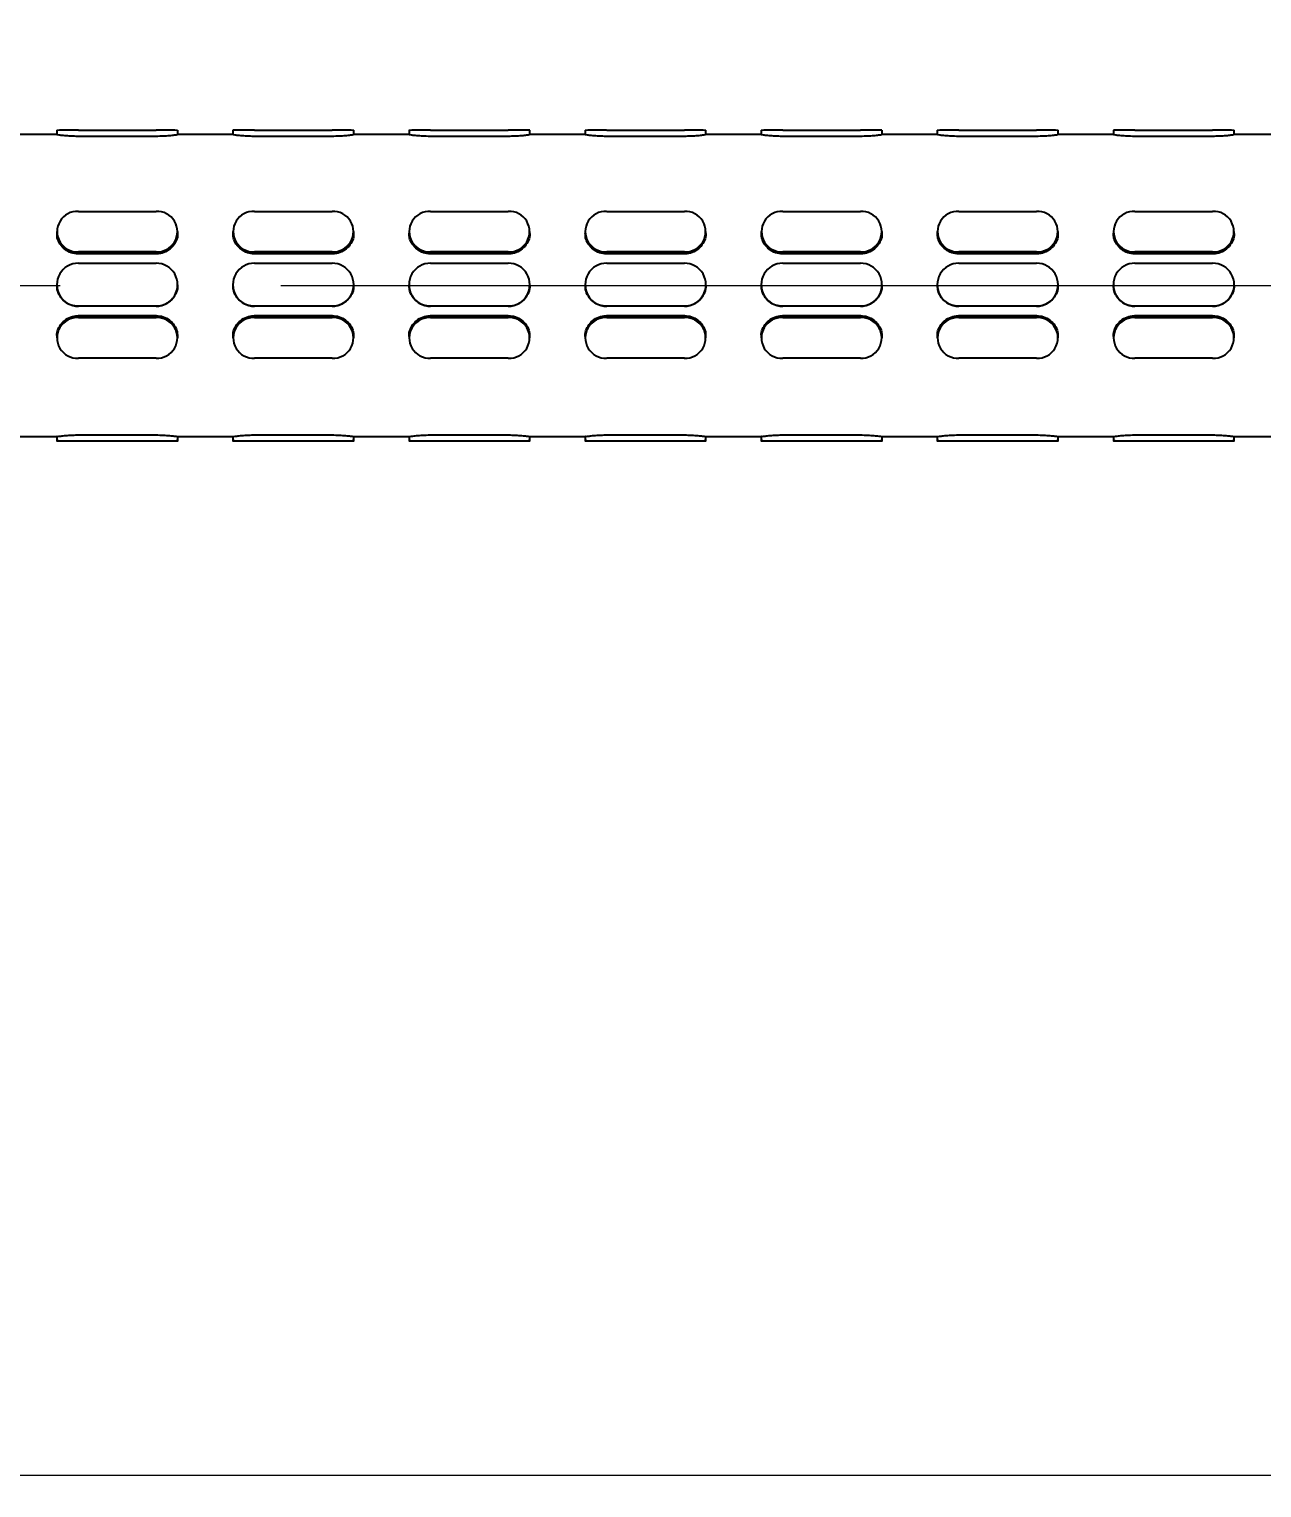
# Model space of a CAD drawing. Extents: x 0 to 3611, y 0 to 2646.
# Drawn here: x 739.7 to 881.6, y 898.7 to 1066.6 of the extents above; entities that cross this region are included whole.
import ezdxf

# ---------------------------------------------------------------- set-up
doc = ezdxf.new("R2010")
doc.units = 0
doc.header["$LTSCALE"] = 10
doc.header["$MEASUREMENT"] = 0
doc.header["$PDMODE"] = 3
doc.header["$PDSIZE"] = -10
doc.linetypes.add('CENTERX2', pattern=[20.32, 12.7, -2.54, 2.54, -2.54])
doc.layers.get('0').update_dxf_attribs({"linetype": 'CONTINUOUS'})
doc.layers.get('DEFPOINTS').update_dxf_attribs({"linetype": 'CONTINUOUS'})
doc.layers.add('10', color=7, linetype='CONTINUOUS')
doc.styles.add('Daelim Dimension', font='')
doc.styles.get('Daelim Dimension').set_extended_font_data('나눔고딕')
doc.dimstyles.new('DEFAULT', dxfattribs={"dimscale": 2, "dimtxt": 2, "dimasz": 2, "dimexe": 0, "dimexo": 2, "dimgap": 1, "dimtad": 1, "dimdec": 0, "dimzin": 9, "dimdsep": 46, "dimtxsty": 'Daelim Dimension', "dimcen": 0.5, "dimclrd": 5, "dimclre": 5, "dimclrt": 256, "dimadec": 1, "dimazin": 0, "dimtfac": 1, "dimtdec": 0, "dimtix": 1, "dimtmove": 0, "dimatfit": 3, "dimfxl": 1, "dimtolj": 1, "dimtzin": 1, "dimlwd": 9, "dimlwe": 9, "dimarcsym": 0})

# ---------------------------------------------------------------- blocks, each defined once
blk = doc.blocks.new('*D6')
at = {"color": 5, "lineweight": 9, "transparency": 16777216}
for p, q in [((428.79, 1059.25), (428.79, 1196.62)), ((432.79, 1196.62), (1034.79, 1196.62)), ((1038.79, 1058.5), (1038.79, 1196.62))]:
    blk.add_line(p, q, dxfattribs=at)
at = {"color": 5, "transparency": 16777216}
for points in [[(432.79, 1197.28), (432.79, 1195.95), (428.79, 1196.62)], [(1034.79, 1197.28), (1034.79, 1195.95), (1038.79, 1196.62)]]:
    blk.add_solid(points, dxfattribs=at)
at = {"layer": 'DEFPOINTS', "color": 0, "transparency": 16777216}
for p in [(1038.79, 1196.62), (428.79, 1055.25), (1038.79, 1054.5)]:
    blk.add_point(p, dxfattribs=at)
at = {"color": 7, "transparency": 16777216, "insert": (733.79, 1214.95), "char_height": 30, "attachment_point": 5, "style": 'Daelim Dimension'}
blk.add_mtext('\\A1;610', dxfattribs=at)
blk = doc.blocks.new('*D2')
at = {"color": 5, "lineweight": 9, "transparency": 16777216}
for p, q in [((338.79, 1056.59), (338.79, 900.12)), ((1038.79, 1033.02), (1038.79, 900.12)), ((342.79, 900.12), (1034.79, 900.12))]:
    blk.add_line(p, q, dxfattribs=at)
at = {"color": 5, "transparency": 16777216}
for points in [[(342.79, 900.79), (342.79, 899.45), (338.79, 900.12)], [(1034.79, 900.79), (1034.79, 899.45), (1038.79, 900.12)]]:
    blk.add_solid(points, dxfattribs=at)
at = {"layer": 'DEFPOINTS', "color": 0, "transparency": 16777216}
for p in [(338.79, 1060.59), (1038.79, 1037.02), (1038.79, 900.12)]:
    blk.add_point(p, dxfattribs=at)
at = {"color": 7, "transparency": 16777216, "insert": (688.79, 918.34), "char_height": 30, "attachment_point": 5, "style": 'Daelim Dimension'}
blk.add_mtext('\\A1;700', dxfattribs=at)

msp = doc.modelspace()

# ---------------------------------------------------------------- linework, layer by layer
at = {"color": 7, "linetype": 'Continuous', "lineweight": 25}
for p, q in [((742.85, 1055), (742.85, 1054.5)), ((745.34, 1055.01), (754.28, 1055.01)), ((756.77, 1054.5), (756.77, 1055)), ((763.13, 1055), (763.13, 1054.5)), ((765.61, 1055.01), (774.55, 1055.01)), ((777.04, 1054.5), (777.04, 1055)), ((783.4, 1055), (783.4, 1054.5)), ((785.88, 1055.01), (794.83, 1055.01)), ((797.31, 1054.5), (797.31, 1055)), ((803.67, 1055), (803.67, 1054.5)), ((806.16, 1055.01), (815.1, 1055.01)), ((817.58, 1054.5), (817.58, 1055)), ((823.94, 1055), (823.94, 1054.5)), ((826.43, 1055.01), (835.37, 1055.01)), ((837.86, 1054.5), (837.86, 1055)), ((844.22, 1055), (844.22, 1054.5)), ((846.7, 1055.01), (855.64, 1055.01)), ((858.13, 1054.5), (858.13, 1055)), ((864.49, 1055), (864.49, 1054.5)), ((866.97, 1055.01), (875.92, 1055.01)), ((878.4, 1054.5), (878.4, 1055)), ((742.88, 1054.5), (736.46, 1054.5)), ((745.34, 1054.34), (754.28, 1054.34)), ((763.15, 1054.5), (756.73, 1054.5)), ((765.61, 1054.34), (774.55, 1054.34)), ((783.42, 1054.5), (777, 1054.5)), ((785.88, 1054.34), (794.83, 1054.34)), ((803.7, 1054.5), (797.27, 1054.5)), ((806.16, 1054.34), (815.1, 1054.34)), ((823.97, 1054.5), (817.55, 1054.5)), ((826.43, 1054.34), (835.37, 1054.34)), ((844.24, 1054.5), (837.82, 1054.5)), ((846.7, 1054.34), (855.64, 1054.34)), ((864.51, 1054.5), (858.09, 1054.5)), ((866.97, 1054.34), (875.92, 1054.34)), ((884.79, 1054.5), (878.36, 1054.5)), ((745.34, 1045.66), (754.28, 1045.66)), ((765.61, 1045.66), (774.55, 1045.66)), ((785.88, 1045.66), (794.83, 1045.66)), ((806.16, 1045.66), (815.1, 1045.66)), ((826.43, 1045.66), (835.37, 1045.66)), ((846.7, 1045.66), (855.64, 1045.66)), ((866.97, 1045.66), (875.92, 1045.66)), ((742.85, 1043.33), (742.85, 1043.15)), ((756.77, 1043.15), (756.77, 1043.33)), ((763.13, 1043.33), (763.13, 1043.15)), ((777.04, 1043.15), (777.04, 1043.33)), ((783.4, 1043.33), (783.4, 1043.15)), ((797.31, 1043.15), (797.31, 1043.33)), ((803.67, 1043.33), (803.67, 1043.15)), ((817.58, 1043.15), (817.58, 1043.33)), ((823.94, 1043.33), (823.94, 1043.15)), ((837.86, 1043.15), (837.86, 1043.33)), ((844.22, 1043.33), (844.22, 1043.15)), ((858.13, 1043.15), (858.13, 1043.33)), ((864.49, 1043.33), (864.49, 1043.15)), ((878.4, 1043.15), (878.4, 1043.33)), ((754.28, 1041), (745.34, 1041)), ((754.28, 1040.76), (745.34, 1040.76)), ((774.55, 1041), (765.61, 1041)), ((774.55, 1040.76), (765.61, 1040.76)), ((794.83, 1041), (785.88, 1041)), ((794.83, 1040.76), (785.88, 1040.76)), ((815.1, 1041), (806.16, 1041)), ((815.1, 1040.76), (806.16, 1040.76)), ((835.37, 1041), (826.43, 1041)), ((835.37, 1040.76), (826.43, 1040.76)), ((855.64, 1041), (846.7, 1041)), ((855.64, 1040.76), (846.7, 1040.76)), ((875.92, 1041), (866.97, 1041)), ((875.92, 1040.76), (866.97, 1040.76)), ((745.34, 1039.7), (754.28, 1039.7)), ((765.61, 1039.7), (774.55, 1039.7)), ((785.88, 1039.7), (794.83, 1039.7)), ((806.16, 1039.7), (815.1, 1039.7)), ((826.43, 1039.7), (835.37, 1039.7)), ((846.7, 1039.7), (855.64, 1039.7)), ((866.97, 1039.7), (875.92, 1039.7)), ((742.85, 1037.21), (742.85, 1037.21)), ((756.77, 1037.21), (756.77, 1037.21)), ((763.13, 1037.21), (763.13, 1037.21)), ((777.04, 1037.21), (777.04, 1037.21)), ((783.4, 1037.21), (783.4, 1037.21)), ((797.31, 1037.21), (797.31, 1037.21)), ((803.67, 1037.21), (803.67, 1037.21)), ((817.58, 1037.21), (817.58, 1037.21)), ((823.94, 1037.21), (823.94, 1037.21)), ((837.86, 1037.21), (837.86, 1037.21)), ((844.22, 1037.21), (844.22, 1037.21)), ((858.13, 1037.21), (858.13, 1037.21)), ((864.49, 1037.21), (864.49, 1037.21)), ((878.4, 1037.21), (878.4, 1037.21)), ((754.28, 1034.73), (745.34, 1034.73)), ((754.28, 1034.73), (745.34, 1034.73)), ((745.34, 1033.66), (754.28, 1033.66)), ((745.34, 1033.43), (754.28, 1033.43)), ((774.55, 1034.73), (765.61, 1034.73)), ((774.55, 1034.73), (765.61, 1034.73)), ((765.61, 1033.66), (774.55, 1033.66)), ((765.61, 1033.43), (774.55, 1033.43)), ((794.83, 1034.73), (785.88, 1034.73)), ((794.83, 1034.73), (785.88, 1034.73)), ((785.88, 1033.66), (794.83, 1033.66)), ((785.88, 1033.43), (794.83, 1033.43)), ((815.1, 1034.73), (806.16, 1034.73)), ((815.1, 1034.73), (806.16, 1034.73)), ((806.16, 1033.66), (815.1, 1033.66)), ((806.16, 1033.43), (815.1, 1033.43)), ((835.37, 1034.73), (826.43, 1034.73)), ((835.37, 1034.73), (826.43, 1034.73)), ((826.43, 1033.66), (835.37, 1033.66)), ((826.43, 1033.43), (835.37, 1033.43)), ((855.64, 1034.73), (846.7, 1034.73)), ((855.64, 1034.73), (846.7, 1034.73)), ((846.7, 1033.66), (855.64, 1033.66)), ((846.7, 1033.43), (855.64, 1033.43)), ((875.92, 1034.73), (866.97, 1034.73)), ((875.92, 1034.73), (866.97, 1034.73)), ((866.97, 1033.66), (875.92, 1033.66)), ((866.97, 1033.43), (875.92, 1033.43)), ((742.85, 1031.26), (742.85, 1031.09)), ((756.77, 1031.09), (756.77, 1031.26)), ((763.13, 1031.26), (763.13, 1031.09)), ((777.04, 1031.09), (777.04, 1031.26)), ((783.4, 1031.26), (783.4, 1031.09)), ((797.31, 1031.09), (797.31, 1031.26)), ((803.67, 1031.26), (803.67, 1031.09)), ((817.58, 1031.09), (817.58, 1031.26)), ((823.94, 1031.26), (823.94, 1031.09)), ((837.86, 1031.09), (837.86, 1031.26)), ((844.22, 1031.26), (844.22, 1031.09)), ((858.13, 1031.09), (858.13, 1031.26)), ((864.49, 1031.26), (864.49, 1031.09)), ((878.4, 1031.09), (878.4, 1031.26)), ((754.28, 1028.75), (745.34, 1028.75)), ((774.55, 1028.75), (765.61, 1028.75)), ((794.83, 1028.75), (785.88, 1028.75)), ((815.1, 1028.75), (806.16, 1028.75)), ((835.37, 1028.75), (826.43, 1028.75)), ((855.64, 1028.75), (846.7, 1028.75)), ((875.92, 1028.75), (866.97, 1028.75)), ((736.47, 1019.72), (742.89, 1019.72)), ((742.85, 1019.73), (742.85, 1019.22)), ((745.34, 1019.91), (754.28, 1019.91)), ((756.74, 1019.72), (763.16, 1019.72)), ((756.77, 1019.22), (756.77, 1019.73)), ((763.13, 1019.73), (763.13, 1019.22)), ((765.61, 1019.91), (774.55, 1019.91)), ((777.01, 1019.72), (783.43, 1019.72)), ((777.04, 1019.22), (777.04, 1019.73)), ((783.4, 1019.73), (783.4, 1019.22)), ((785.88, 1019.91), (794.83, 1019.91)), ((797.29, 1019.72), (803.71, 1019.72)), ((797.31, 1019.22), (797.31, 1019.73)), ((803.67, 1019.73), (803.67, 1019.22)), ((806.16, 1019.91), (815.1, 1019.91)), ((817.56, 1019.72), (823.98, 1019.72)), ((817.58, 1019.22), (817.58, 1019.73)), ((823.94, 1019.73), (823.94, 1019.22)), ((826.43, 1019.91), (835.37, 1019.91)), ((837.83, 1019.72), (844.25, 1019.72)), ((837.86, 1019.22), (837.86, 1019.73)), ((844.22, 1019.73), (844.22, 1019.22)), ((846.7, 1019.91), (855.64, 1019.91)), ((858.1, 1019.72), (864.52, 1019.72)), ((858.13, 1019.22), (858.13, 1019.73)), ((864.49, 1019.73), (864.49, 1019.22)), ((866.97, 1019.91), (875.92, 1019.91)), ((878.38, 1019.72), (884.8, 1019.72)), ((878.4, 1019.22), (878.4, 1019.73)), ((745.34, 1019.24), (754.28, 1019.24)), ((754.28, 1019.21), (745.34, 1019.21)), ((765.61, 1019.24), (774.55, 1019.24)), ((774.55, 1019.21), (765.61, 1019.21)), ((785.88, 1019.24), (794.83, 1019.24)), ((794.83, 1019.21), (785.88, 1019.21)), ((806.16, 1019.24), (815.1, 1019.24)), ((815.1, 1019.21), (806.16, 1019.21)), ((826.43, 1019.24), (835.37, 1019.24)), ((835.37, 1019.21), (826.43, 1019.21)), ((846.7, 1019.24), (855.64, 1019.24)), ((855.64, 1019.21), (846.7, 1019.21)), ((866.97, 1019.24), (875.92, 1019.24)), ((875.92, 1019.21), (866.97, 1019.21))]:
    msp.add_line(p, q, dxfattribs=at)
at = {"color": 7, "linetype": 'Continuous', "lineweight": 25, "flags": 128}
for points in [[(745.34, 1019.21), (744.39, 1019.21), (743.58, 1019.21), (743.04, 1019.22), (742.85, 1019.22), (743.04, 1019.23), (743.58, 1019.23), (744.39, 1019.24), (745.34, 1019.24)], [(754.28, 1019.24), (755.23, 1019.24), (756.04, 1019.23), (756.58, 1019.23), (756.77, 1019.22), (756.58, 1019.22), (756.04, 1019.21), (755.23, 1019.21), (754.28, 1019.21)], [(765.61, 1019.21), (764.66, 1019.21), (763.85, 1019.21), (763.31, 1019.22), (763.13, 1019.22), (763.31, 1019.23), (763.85, 1019.23), (764.66, 1019.24), (765.61, 1019.24)], [(774.55, 1019.24), (775.5, 1019.24), (776.31, 1019.23), (776.85, 1019.23), (777.04, 1019.22), (776.85, 1019.22), (776.31, 1019.21), (775.5, 1019.21), (774.55, 1019.21)], [(785.88, 1019.21), (784.93, 1019.21), (784.13, 1019.21), (783.59, 1019.22), (783.4, 1019.22), (783.59, 1019.23), (784.13, 1019.23), (784.93, 1019.24), (785.88, 1019.24)], [(794.83, 1019.24), (795.78, 1019.24), (796.58, 1019.23), (797.12, 1019.23), (797.31, 1019.22), (797.12, 1019.22), (796.58, 1019.21), (795.78, 1019.21), (794.83, 1019.21)], [(806.16, 1019.21), (805.2, 1019.21), (804.4, 1019.21), (803.86, 1019.22), (803.67, 1019.22), (803.86, 1019.23), (804.4, 1019.23), (805.2, 1019.24), (806.16, 1019.24)], [(815.1, 1019.24), (816.05, 1019.24), (816.86, 1019.23), (817.39, 1019.23), (817.58, 1019.22), (817.39, 1019.22), (816.86, 1019.21), (816.05, 1019.21), (815.1, 1019.21)], [(826.43, 1019.21), (825.48, 1019.21), (824.67, 1019.21), (824.13, 1019.22), (823.94, 1019.22), (824.13, 1019.23), (824.67, 1019.23), (825.48, 1019.24), (826.43, 1019.24)], [(835.37, 1019.24), (836.32, 1019.24), (837.13, 1019.23), (837.67, 1019.23), (837.86, 1019.22), (837.67, 1019.22), (837.13, 1019.21), (836.32, 1019.21), (835.37, 1019.21)], [(846.7, 1019.21), (845.75, 1019.21), (844.94, 1019.21), (844.4, 1019.22), (844.22, 1019.22), (844.4, 1019.23), (844.94, 1019.23), (845.75, 1019.24), (846.7, 1019.24)], [(855.64, 1019.24), (856.59, 1019.24), (857.4, 1019.23), (857.94, 1019.23), (858.13, 1019.22), (857.94, 1019.22), (857.4, 1019.21), (856.59, 1019.21), (855.64, 1019.21)], [(866.97, 1019.21), (866.02, 1019.21), (865.22, 1019.21), (864.68, 1019.22), (864.49, 1019.22), (864.68, 1019.23), (865.22, 1019.23), (866.02, 1019.24), (866.97, 1019.24)], [(875.92, 1019.24), (876.87, 1019.24), (877.67, 1019.23), (878.21, 1019.23), (878.4, 1019.22), (878.21, 1019.22), (877.67, 1019.21), (876.87, 1019.21), (875.92, 1019.21)]]:
    msp.add_lwpolyline(points, dxfattribs=at)
at = {"color": 7, "linetype": 'Continuous', "lineweight": 25}
for centre, radius, start, end in [((744.72, 946.69), 108.32, 89.6715, 90.9856), ((754.9, 946.69), 108.32, 89.0144, 90.3285), ((764.99, 946.69), 108.33, 89.6715, 90.9856), ((775.17, 946.69), 108.32, 89.0144, 90.3285), ((785.26, 946.69), 108.32, 89.6715, 90.9856), ((795.45, 946.69), 108.33, 89.0144, 90.3285), ((805.53, 946.69), 108.32, 89.6715, 90.9856), ((815.72, 946.69), 108.32, 89.0144, 90.3285), ((825.81, 946.69), 108.32, 89.6715, 90.9856), ((835.99, 946.69), 108.33, 89.0144, 90.3285), ((846.08, 946.69), 108.32, 89.6715, 90.9856), ((856.26, 946.69), 108.32, 89.0144, 90.3285), ((866.35, 946.69), 108.33, 89.6715, 90.9856), ((876.54, 946.69), 108.32, 89.0144, 90.3285), ((745.22, 1043.33), 2.33, 87.0357, 272.9643), ((754.4, 1043.33), 2.33, 267.0357, 92.9643), ((765.49, 1043.33), 2.33, 87.0357, 272.9643), ((774.67, 1043.33), 2.33, 267.0353, 92.9647), ((785.76, 1043.33), 2.33, 87.0353, 272.9647), ((794.95, 1043.33), 2.33, 267.0357, 92.9643), ((806.03, 1043.33), 2.33, 87.0357, 272.9643), ((815.22, 1043.33), 2.33, 267.0357, 92.9643), ((826.31, 1043.33), 2.33, 87.0353, 272.9647), ((835.49, 1043.33), 2.33, 267.035, 92.965), ((846.58, 1043.33), 2.33, 87.0357, 272.9643), ((855.76, 1043.33), 2.33, 267.0357, 92.9643), ((866.85, 1043.33), 2.33, 87.0357, 272.9643), ((876.04, 1043.33), 2.33, 267.0353, 92.9647), ((745.34, 1037.21), 2.48, 89.9995, 270.0005), ((754.28, 1037.21), 2.48, 269.9995, 90.0005), ((765.61, 1037.21), 2.48, 89.9995, 270.0005), ((774.55, 1037.21), 2.48, 269.999, 90.001), ((785.88, 1037.21), 2.48, 89.999, 270.001), ((794.83, 1037.21), 2.48, 269.9995, 90.0005), ((806.16, 1037.21), 2.48, 89.9995, 270.0005), ((815.1, 1037.21), 2.48, 269.9995, 90.0005), ((826.43, 1037.21), 2.48, 89.999, 270.001), ((835.37, 1037.21), 2.48, 269.9988, 90.0012), ((846.7, 1037.21), 2.48, 89.9995, 270.0005), ((855.64, 1037.21), 2.48, 269.9995, 90.0005), ((866.97, 1037.21), 2.48, 89.9995, 270.0005), ((875.92, 1037.21), 2.48, 269.999, 90.001), ((745.22, 1031.09), 2.34, 87.2281, 272.7719), ((754.39, 1031.09), 2.34, 267.2281, 92.7719), ((765.5, 1031.09), 2.34, 87.2281, 272.7719), ((774.67, 1031.09), 2.34, 267.2276, 92.7724), ((785.77, 1031.09), 2.34, 87.2276, 272.7724), ((794.94, 1031.09), 2.34, 267.2281, 92.7719), ((806.04, 1031.09), 2.34, 87.2281, 272.7719), ((815.21, 1031.09), 2.34, 267.2281, 92.7719), ((826.31, 1031.09), 2.34, 87.2276, 272.7724), ((835.48, 1031.09), 2.34, 267.2274, 92.7726), ((846.59, 1031.09), 2.34, 87.2281, 272.7719), ((855.76, 1031.09), 2.34, 267.2281, 92.7719), ((866.86, 1031.09), 2.34, 87.2281, 272.7719), ((876.03, 1031.09), 2.34, 267.2276, 92.7724)]:
    msp.add_arc(centre, radius, start, end, dxfattribs=at)
for points, knots in [([(742.88, 1054.5), (742.87, 1054.5), (742.85, 1054.51), (743.07, 1054.48), (743.54, 1054.42), (744.23, 1054.37), (744.87, 1054.34), (745.24, 1054.34), (745.34, 1054.34)], [0, 0, 0, 0, 0.046437, 0.26439, 0.483112, 0.703782, 0.924572, 1, 1, 1, 1]), ([(754.28, 1054.34), (754.56, 1054.34), (755.11, 1054.35), (755.86, 1054.4), (756.41, 1054.46), (756.73, 1054.5), (756.73, 1054.5), (756.73, 1054.5)], [0, 0, 0, 0, 0.218972, 0.437886, 0.658209, 0.879473, 1, 1, 1, 1]), ([(763.15, 1054.5), (763.15, 1054.5), (763.12, 1054.51), (763.34, 1054.48), (763.81, 1054.42), (764.5, 1054.37), (765.14, 1054.34), (765.51, 1054.34), (765.61, 1054.34)], [0, 0, 0, 0, 0.046437, 0.264389, 0.483117, 0.70378, 0.924572, 1, 1, 1, 1]), ([(774.55, 1054.34), (774.83, 1054.34), (775.39, 1054.35), (776.13, 1054.4), (776.69, 1054.46), (777, 1054.5), (777, 1054.5), (777, 1054.5)], [0, 0, 0, 0, 0.218971, 0.437884, 0.658211, 0.879474, 1, 1, 1, 1]), ([(783.42, 1054.5), (783.42, 1054.5), (783.39, 1054.51), (783.61, 1054.48), (784.08, 1054.42), (784.77, 1054.37), (785.41, 1054.34), (785.79, 1054.34), (785.88, 1054.34)], [0, 0, 0, 0, 0.046437, 0.26439, 0.483112, 0.703782, 0.924572, 1, 1, 1, 1]), ([(794.83, 1054.34), (795.1, 1054.34), (795.66, 1054.35), (796.4, 1054.4), (796.96, 1054.46), (797.27, 1054.5), (797.27, 1054.5), (797.27, 1054.5)], [0, 0, 0, 0, 0.218964, 0.437886, 0.658208, 0.879473, 1, 1, 1, 1]), ([(803.7, 1054.5), (803.69, 1054.5), (803.66, 1054.51), (803.89, 1054.48), (804.35, 1054.42), (805.05, 1054.37), (805.69, 1054.34), (806.06, 1054.34), (806.16, 1054.34)], [0, 0, 0, 0, 0.0464371, 0.2643882, 0.4831112, 0.703781, 0.9245719, 1, 1, 1, 1]), ([(815.1, 1054.34), (815.38, 1054.34), (815.93, 1054.35), (816.67, 1054.4), (817.23, 1054.46), (817.54, 1054.5), (817.55, 1054.5), (817.55, 1054.5)], [0, 0, 0, 0, 0.218971, 0.437884, 0.658211, 0.879474, 1, 1, 1, 1]), ([(823.97, 1054.5), (823.96, 1054.5), (823.94, 1054.51), (824.16, 1054.48), (824.63, 1054.42), (825.32, 1054.37), (825.96, 1054.34), (826.33, 1054.34), (826.43, 1054.34)], [0, 0, 0, 0, 0.046437, 0.26439, 0.483112, 0.703782, 0.924572, 1, 1, 1, 1]), ([(835.37, 1054.34), (835.65, 1054.34), (836.2, 1054.35), (836.95, 1054.4), (837.5, 1054.46), (837.82, 1054.5), (837.82, 1054.5), (837.82, 1054.5)], [0, 0, 0, 0, 0.218971, 0.437884, 0.658211, 0.879474, 1, 1, 1, 1]), ([(844.24, 1054.5), (844.24, 1054.5), (844.21, 1054.51), (844.43, 1054.48), (844.9, 1054.42), (845.59, 1054.37), (846.23, 1054.34), (846.6, 1054.34), (846.7, 1054.34)], [0, 0, 0, 0, 0.046437, 0.26439, 0.483112, 0.703782, 0.924572, 1, 1, 1, 1]), ([(855.64, 1054.34), (855.92, 1054.34), (856.48, 1054.35), (857.22, 1054.4), (857.78, 1054.46), (858.09, 1054.5), (858.09, 1054.5), (858.09, 1054.5)], [0, 0, 0, 0, 0.218972, 0.437886, 0.658209, 0.879473, 1, 1, 1, 1]), ([(864.51, 1054.5), (864.51, 1054.5), (864.48, 1054.51), (864.7, 1054.48), (865.17, 1054.42), (865.86, 1054.37), (866.5, 1054.34), (866.88, 1054.34), (866.97, 1054.34)], [0, 0, 0, 0, 0.046438, 0.264392, 0.483116, 0.70378, 0.924579, 1, 1, 1, 1]), ([(875.92, 1054.34), (876.19, 1054.34), (876.75, 1054.35), (877.49, 1054.4), (878.05, 1054.46), (878.36, 1054.5), (878.36, 1054.5), (878.36, 1054.5)], [0, 0, 0, 0, 0.218971, 0.437884, 0.658211, 0.879474, 1, 1, 1, 1]), ([(745.34, 1040.76), (745.06, 1040.79), (744.5, 1040.84), (743.76, 1041.26), (743.2, 1041.87), (742.88, 1042.54), (742.88, 1042.98), (742.88, 1043.15)], [0, 0, 0, 0, 0.213249, 0.426443, 0.641013, 0.856495, 1, 1, 1, 1]), ([(756.73, 1043.15), (756.74, 1043.06), (756.78, 1042.72), (756.55, 1042.12), (756.08, 1041.45), (755.39, 1040.97), (754.75, 1040.78), (754.38, 1040.76), (754.28, 1040.76)], [0, 0, 0, 0, 0.070496, 0.282948, 0.496153, 0.711255, 0.926475, 1, 1, 1, 1]), ([(765.61, 1040.76), (765.33, 1040.79), (764.78, 1040.84), (764.03, 1041.26), (763.48, 1041.87), (763.16, 1042.54), (763.16, 1042.98), (763.16, 1043.15)], [0, 0, 0, 0, 0.213243, 0.426444, 0.64101, 0.856494, 1, 1, 1, 1]), ([(777.01, 1043.15), (777.02, 1043.06), (777.05, 1042.72), (776.83, 1042.12), (776.36, 1041.45), (775.66, 1040.97), (775.02, 1040.78), (774.65, 1040.76), (774.55, 1040.76)], [0, 0, 0, 0, 0.070496, 0.28295, 0.496154, 0.711255, 0.926475, 1, 1, 1, 1]), ([(785.88, 1040.76), (785.6, 1040.79), (785.05, 1040.84), (784.31, 1041.26), (783.75, 1041.87), (783.43, 1042.54), (783.43, 1042.98), (783.43, 1043.15)], [0, 0, 0, 0, 0.213249, 0.426443, 0.641013, 0.856495, 1, 1, 1, 1]), ([(797.28, 1043.15), (797.29, 1043.06), (797.32, 1042.72), (797.1, 1042.12), (796.63, 1041.45), (795.94, 1040.97), (795.3, 1040.78), (794.92, 1040.76), (794.83, 1040.76)], [0, 0, 0, 0, 0.070496, 0.282949, 0.496158, 0.711254, 0.926475, 1, 1, 1, 1]), ([(806.16, 1040.76), (805.88, 1040.79), (805.32, 1040.84), (804.58, 1041.26), (804.02, 1041.87), (803.7, 1042.54), (803.7, 1042.98), (803.7, 1043.15)], [0, 0, 0, 0, 0.21325, 0.426445, 0.641011, 0.856494, 1, 1, 1, 1]), ([(817.55, 1043.15), (817.56, 1043.06), (817.6, 1042.72), (817.37, 1042.12), (816.9, 1041.45), (816.21, 1040.97), (815.57, 1040.78), (815.19, 1040.76), (815.1, 1040.76)], [0, 0, 0, 0, 0.070496, 0.28295, 0.496154, 0.711255, 0.926475, 1, 1, 1, 1]), ([(826.43, 1040.76), (826.15, 1040.79), (825.59, 1040.84), (824.85, 1041.26), (824.29, 1041.87), (823.97, 1042.54), (823.97, 1042.98), (823.97, 1043.15)], [0, 0, 0, 0, 0.213249, 0.426443, 0.641013, 0.856495, 1, 1, 1, 1]), ([(837.82, 1043.15), (837.83, 1043.06), (837.87, 1042.72), (837.64, 1042.12), (837.17, 1041.45), (836.48, 1040.97), (835.84, 1040.78), (835.47, 1040.76), (835.37, 1040.76)], [0, 0, 0, 0, 0.070496, 0.282949, 0.496153, 0.711248, 0.926475, 1, 1, 1, 1]), ([(846.7, 1040.76), (846.42, 1040.79), (845.87, 1040.84), (845.12, 1041.26), (844.57, 1041.87), (844.25, 1042.54), (844.25, 1042.98), (844.25, 1043.15)], [0, 0, 0, 0, 0.21325, 0.426444, 0.641009, 0.856495, 1, 1, 1, 1]), ([(858.1, 1043.15), (858.11, 1043.06), (858.14, 1042.72), (857.92, 1042.12), (857.45, 1041.45), (856.75, 1040.97), (856.11, 1040.78), (855.74, 1040.76), (855.64, 1040.76)], [0, 0, 0, 0, 0.070496, 0.28295, 0.496154, 0.711256, 0.926475, 1, 1, 1, 1]), ([(866.97, 1040.76), (866.69, 1040.79), (866.14, 1040.84), (865.4, 1041.26), (864.84, 1041.87), (864.52, 1042.54), (864.52, 1042.98), (864.52, 1043.15)], [0, 0, 0, 0, 0.213243, 0.426444, 0.64101, 0.856494, 1, 1, 1, 1]), ([(878.37, 1043.15), (878.38, 1043.06), (878.41, 1042.72), (878.19, 1042.12), (877.72, 1041.45), (877.03, 1040.97), (876.39, 1040.78), (876.01, 1040.76), (875.92, 1040.76)], [0, 0, 0, 0, 0.070496, 0.28295, 0.496154, 0.711255, 0.926475, 1, 1, 1, 1]), ([(745.34, 1034.73), (745.06, 1034.75), (744.5, 1034.81), (743.76, 1035.23), (743.2, 1035.86), (742.88, 1036.56), (742.88, 1037.03), (742.88, 1037.21)], [0, 0, 0, 0, 0.213249, 0.426443, 0.641013, 0.856496, 1, 1, 1, 1]), ([(756.73, 1037.21), (756.74, 1037.12), (756.78, 1036.75), (756.55, 1036.12), (756.08, 1035.43), (755.39, 1034.94), (754.75, 1034.74), (754.38, 1034.73), (754.28, 1034.73)], [0, 0, 0, 0, 0.070497, 0.282948, 0.496153, 0.711255, 0.926475, 1, 1, 1, 1]), ([(765.61, 1034.73), (765.33, 1034.75), (764.78, 1034.81), (764.03, 1035.23), (763.48, 1035.86), (763.16, 1036.56), (763.16, 1037.03), (763.16, 1037.21)], [0, 0, 0, 0, 0.213243, 0.426444, 0.641011, 0.856495, 1, 1, 1, 1]), ([(777.01, 1037.21), (777.02, 1037.12), (777.05, 1036.75), (776.83, 1036.12), (776.36, 1035.43), (775.66, 1034.94), (775.02, 1034.74), (774.65, 1034.73), (774.55, 1034.73)], [0, 0, 0, 0, 0.070497, 0.28295, 0.496154, 0.711255, 0.926475, 1, 1, 1, 1]), ([(785.88, 1034.73), (785.6, 1034.75), (785.05, 1034.81), (784.31, 1035.23), (783.75, 1035.86), (783.43, 1036.56), (783.43, 1037.03), (783.43, 1037.21)], [0, 0, 0, 0, 0.213249, 0.426443, 0.641013, 0.856496, 1, 1, 1, 1]), ([(797.28, 1037.21), (797.29, 1037.12), (797.32, 1036.75), (797.1, 1036.12), (796.63, 1035.43), (795.94, 1034.94), (795.3, 1034.74), (794.92, 1034.73), (794.83, 1034.73)], [0, 0, 0, 0, 0.070497, 0.282949, 0.496158, 0.711254, 0.926475, 1, 1, 1, 1]), ([(806.16, 1034.73), (805.88, 1034.75), (805.32, 1034.81), (804.58, 1035.23), (804.02, 1035.86), (803.7, 1036.56), (803.7, 1037.03), (803.7, 1037.21)], [0, 0, 0, 0, 0.21325, 0.426445, 0.641011, 0.856495, 1, 1, 1, 1]), ([(817.55, 1037.21), (817.56, 1037.12), (817.6, 1036.75), (817.37, 1036.12), (816.9, 1035.43), (816.21, 1034.94), (815.57, 1034.74), (815.19, 1034.73), (815.1, 1034.73)], [0, 0, 0, 0, 0.070497, 0.28295, 0.496154, 0.711255, 0.926475, 1, 1, 1, 1]), ([(826.43, 1034.73), (826.15, 1034.75), (825.59, 1034.81), (824.85, 1035.23), (824.29, 1035.86), (823.97, 1036.56), (823.97, 1037.03), (823.97, 1037.21)], [0, 0, 0, 0, 0.213249, 0.426443, 0.641013, 0.856496, 1, 1, 1, 1]), ([(837.82, 1037.21), (837.83, 1037.12), (837.87, 1036.75), (837.64, 1036.12), (837.17, 1035.43), (836.48, 1034.94), (835.84, 1034.74), (835.47, 1034.73), (835.37, 1034.73)], [0, 0, 0, 0, 0.070497, 0.28295, 0.496153, 0.711248, 0.926475, 1, 1, 1, 1]), ([(846.7, 1034.73), (846.42, 1034.75), (845.87, 1034.81), (845.12, 1035.23), (844.57, 1035.86), (844.25, 1036.56), (844.25, 1037.03), (844.25, 1037.21)], [0, 0, 0, 0, 0.21325, 0.426443, 0.641009, 0.856495, 1, 1, 1, 1]), ([(858.1, 1037.21), (858.11, 1037.12), (858.14, 1036.75), (857.92, 1036.12), (857.45, 1035.43), (856.75, 1034.94), (856.11, 1034.74), (855.74, 1034.73), (855.64, 1034.73)], [0, 0, 0, 0, 0.070497, 0.28295, 0.496154, 0.711256, 0.926475, 1, 1, 1, 1]), ([(866.97, 1034.73), (866.69, 1034.75), (866.14, 1034.81), (865.4, 1035.23), (864.84, 1035.86), (864.52, 1036.56), (864.52, 1037.03), (864.52, 1037.21)], [0, 0, 0, 0, 0.213243, 0.426444, 0.641011, 0.856495, 1, 1, 1, 1]), ([(878.37, 1037.21), (878.38, 1037.12), (878.41, 1036.75), (878.19, 1036.12), (877.72, 1035.43), (877.03, 1034.94), (876.39, 1034.74), (876.01, 1034.73), (875.92, 1034.73)], [0, 0, 0, 0, 0.070497, 0.28295, 0.496154, 0.711255, 0.926475, 1, 1, 1, 1]), ([(742.88, 1031.26), (742.88, 1031.35), (742.84, 1031.69), (743.07, 1032.29), (743.54, 1032.96), (744.23, 1033.45), (744.87, 1033.64), (745.24, 1033.65), (745.34, 1033.66)], [0, 0, 0, 0, 0.070496, 0.282949, 0.496154, 0.711256, 0.926475, 1, 1, 1, 1]), ([(754.28, 1033.66), (754.56, 1033.63), (755.11, 1033.58), (755.86, 1033.16), (756.41, 1032.55), (756.73, 1031.88), (756.73, 1031.43), (756.73, 1031.26)], [0, 0, 0, 0, 0.21325, 0.426445, 0.641011, 0.856494, 1, 1, 1, 1]), ([(763.16, 1031.26), (763.15, 1031.35), (763.11, 1031.69), (763.34, 1032.29), (763.81, 1032.96), (764.5, 1033.45), (765.14, 1033.64), (765.51, 1033.65), (765.61, 1033.66)], [0, 0, 0, 0, 0.070496, 0.282948, 0.496158, 0.711254, 0.926475, 1, 1, 1, 1]), ([(774.55, 1033.66), (774.83, 1033.63), (775.39, 1033.58), (776.13, 1033.16), (776.69, 1032.55), (777.01, 1031.88), (777.01, 1031.43), (777.01, 1031.26)], [0, 0, 0, 0, 0.213249, 0.426443, 0.641013, 0.856495, 1, 1, 1, 1]), ([(783.43, 1031.26), (783.42, 1031.35), (783.39, 1031.69), (783.61, 1032.29), (784.08, 1032.96), (784.77, 1033.45), (785.41, 1033.64), (785.79, 1033.65), (785.88, 1033.66)], [0, 0, 0, 0, 0.070496, 0.282949, 0.496154, 0.711256, 0.926475, 1, 1, 1, 1]), ([(794.83, 1033.66), (795.1, 1033.63), (795.66, 1033.58), (796.4, 1033.16), (796.96, 1032.55), (797.28, 1031.88), (797.28, 1031.43), (797.28, 1031.26)], [0, 0, 0, 0, 0.213243, 0.426444, 0.641011, 0.856494, 1, 1, 1, 1]), ([(803.7, 1031.26), (803.69, 1031.35), (803.66, 1031.69), (803.88, 1032.29), (804.35, 1032.96), (805.05, 1033.45), (805.69, 1033.64), (806.06, 1033.65), (806.16, 1033.66)], [0, 0, 0, 0, 0.070496, 0.282948, 0.496153, 0.711255, 0.926475, 1, 1, 1, 1]), ([(815.1, 1033.66), (815.38, 1033.63), (815.93, 1033.58), (816.67, 1033.16), (817.23, 1032.55), (817.55, 1031.88), (817.55, 1031.43), (817.55, 1031.26)], [0, 0, 0, 0, 0.213249, 0.426443, 0.641013, 0.856495, 1, 1, 1, 1]), ([(823.97, 1031.26), (823.97, 1031.35), (823.93, 1031.69), (824.16, 1032.29), (824.63, 1032.96), (825.32, 1033.45), (825.96, 1033.64), (826.33, 1033.65), (826.43, 1033.66)], [0, 0, 0, 0, 0.070496, 0.282949, 0.496154, 0.711256, 0.926475, 1, 1, 1, 1]), ([(835.37, 1033.66), (835.65, 1033.63), (836.2, 1033.58), (836.95, 1033.16), (837.5, 1032.55), (837.82, 1031.88), (837.82, 1031.43), (837.82, 1031.26)], [0, 0, 0, 0, 0.213249, 0.426443, 0.641013, 0.856495, 1, 1, 1, 1]), ([(844.25, 1031.26), (844.24, 1031.35), (844.2, 1031.69), (844.43, 1032.29), (844.9, 1032.96), (845.59, 1033.45), (846.23, 1033.64), (846.6, 1033.65), (846.7, 1033.66)], [0, 0, 0, 0, 0.070496, 0.282949, 0.496154, 0.711256, 0.926475, 1, 1, 1, 1]), ([(855.64, 1033.66), (855.92, 1033.63), (856.48, 1033.58), (857.22, 1033.16), (857.78, 1032.55), (858.1, 1031.88), (858.1, 1031.43), (858.1, 1031.26)], [0, 0, 0, 0, 0.21325, 0.426445, 0.641011, 0.856494, 1, 1, 1, 1]), ([(864.52, 1031.26), (864.51, 1031.35), (864.48, 1031.69), (864.7, 1032.29), (865.17, 1032.96), (865.86, 1033.45), (866.5, 1033.64), (866.88, 1033.65), (866.97, 1033.66)], [0, 0, 0, 0, 0.070496, 0.282951, 0.496157, 0.711254, 0.926482, 1, 1, 1, 1]), ([(875.92, 1033.66), (876.19, 1033.63), (876.75, 1033.58), (877.49, 1033.16), (878.05, 1032.55), (878.37, 1031.88), (878.37, 1031.43), (878.37, 1031.26)], [0, 0, 0, 0, 0.213249, 0.426443, 0.641013, 0.856495, 1, 1, 1, 1]), ([(742.89, 1019.73), (742.88, 1019.72), (742.84, 1019.72), (743.06, 1019.76), (743.54, 1019.82), (744.23, 1019.88), (744.87, 1019.91), (745.24, 1019.91), (745.34, 1019.91)], [0, 0, 0, 0, 0.094163, 0.301207, 0.508983, 0.718607, 0.928347, 1, 1, 1, 1]), ([(754.28, 1019.91), (754.56, 1019.91), (755.11, 1019.9), (755.86, 1019.84), (756.42, 1019.78), (756.74, 1019.73), (756.74, 1019.73), (756.74, 1019.72)], [0, 0, 0, 0, 0.208002, 0.41595, 0.625235, 0.835416, 1, 1, 1, 1]), ([(763.16, 1019.73), (763.15, 1019.72), (763.11, 1019.72), (763.34, 1019.76), (763.81, 1019.82), (764.5, 1019.88), (765.14, 1019.91), (765.51, 1019.91), (765.61, 1019.91)], [0, 0, 0, 0, 0.094164, 0.301206, 0.508987, 0.718606, 0.928347, 1, 1, 1, 1]), ([(774.55, 1019.91), (774.83, 1019.91), (775.39, 1019.9), (776.13, 1019.84), (776.69, 1019.78), (777.02, 1019.73), (777.01, 1019.73), (777.01, 1019.72)], [0, 0, 0, 0, 0.208001, 0.415948, 0.625238, 0.835417, 1, 1, 1, 1]), ([(783.43, 1019.73), (783.42, 1019.72), (783.38, 1019.72), (783.61, 1019.76), (784.08, 1019.82), (784.77, 1019.88), (785.41, 1019.91), (785.79, 1019.91), (785.88, 1019.91)], [0, 0, 0, 0, 0.094163, 0.301207, 0.508983, 0.718607, 0.928347, 1, 1, 1, 1]), ([(794.83, 1019.91), (795.1, 1019.91), (795.66, 1019.9), (796.4, 1019.84), (796.96, 1019.78), (797.29, 1019.73), (797.29, 1019.73), (797.29, 1019.72)], [0, 0, 0, 0, 0.207995, 0.415949, 0.625235, 0.835416, 1, 1, 1, 1]), ([(803.71, 1019.73), (803.69, 1019.72), (803.65, 1019.72), (803.88, 1019.76), (804.35, 1019.82), (805.05, 1019.88), (805.69, 1019.91), (806.06, 1019.91), (806.16, 1019.91)], [0, 0, 0, 0, 0.094163, 0.301206, 0.508982, 0.718607, 0.928347, 1, 1, 1, 1]), ([(815.1, 1019.91), (815.38, 1019.91), (815.93, 1019.9), (816.67, 1019.84), (817.23, 1019.78), (817.56, 1019.73), (817.56, 1019.73), (817.56, 1019.72)], [0, 0, 0, 0, 0.208001, 0.415948, 0.625238, 0.835417, 1, 1, 1, 1]), ([(823.98, 1019.73), (823.97, 1019.72), (823.93, 1019.72), (824.15, 1019.76), (824.63, 1019.82), (825.32, 1019.88), (825.96, 1019.91), (826.33, 1019.91), (826.43, 1019.91)], [0, 0, 0, 0, 0.094163, 0.301207, 0.508983, 0.718607, 0.928347, 1, 1, 1, 1]), ([(835.37, 1019.91), (835.65, 1019.91), (836.2, 1019.9), (836.95, 1019.84), (837.51, 1019.78), (837.83, 1019.73), (837.83, 1019.73), (837.83, 1019.72)], [0, 0, 0, 0, 0.208001, 0.415948, 0.625238, 0.835417, 1, 1, 1, 1]), ([(844.25, 1019.73), (844.24, 1019.72), (844.2, 1019.72), (844.43, 1019.76), (844.9, 1019.82), (845.59, 1019.88), (846.23, 1019.91), (846.6, 1019.91), (846.7, 1019.91)], [0, 0, 0, 0, 0.094164, 0.301208, 0.508983, 0.718608, 0.928347, 1, 1, 1, 1]), ([(855.64, 1019.91), (855.92, 1019.91), (856.48, 1019.9), (857.22, 1019.84), (857.78, 1019.78), (858.11, 1019.73), (858.1, 1019.73), (858.1, 1019.72)], [0, 0, 0, 0, 0.208002, 0.41595, 0.625235, 0.835416, 1, 1, 1, 1]), ([(864.52, 1019.73), (864.51, 1019.72), (864.47, 1019.72), (864.7, 1019.76), (865.17, 1019.82), (865.86, 1019.88), (866.5, 1019.91), (866.88, 1019.91), (866.97, 1019.91)], [0, 0, 0, 0, 0.094164, 0.301209, 0.508986, 0.718606, 0.928354, 1, 1, 1, 1]), ([(875.92, 1019.91), (876.19, 1019.91), (876.75, 1019.9), (877.49, 1019.84), (878.05, 1019.78), (878.38, 1019.73), (878.38, 1019.73), (878.38, 1019.72)], [0, 0, 0, 0, 0.208001, 0.415948, 0.625238, 0.835417, 1, 1, 1, 1])]:
    msp.add_open_spline(points, degree=3, knots=knots, dxfattribs=at)
at = {"layer": '10', "color": 1, "linetype": 'CENTERX2', "lineweight": 18}
msp.add_line((362.25, 1037.11), (1061.03, 1037.11), dxfattribs=at)

# ---------------------------------------------------------------- dimensions: what is measured, and where the dimension line sits
for base, p1, p2, text, picture, middle in [((1038.79, 1196.62), (428.79, 1055.25), (1038.79, 1054.5), '610', '*D6', (733.79, 1214.95)), ((1038.79, 900.12), (338.79, 1060.59), (1038.79, 1037.02), '700', '*D2', (688.79, 918.34))]:
    dim = msp.add_linear_dim(base=base, p1=p1, p2=p2, text=text, dimstyle='DEFAULT', override={"dimtxt": 15, "dimclrd": 5, "dimclre": 5, "dimclrt": 7})
    dim.commit()
    dim.dimension.update_dxf_attribs({"geometry": picture, "text_midpoint": middle})

doc.saveas('drawing.dxf')
